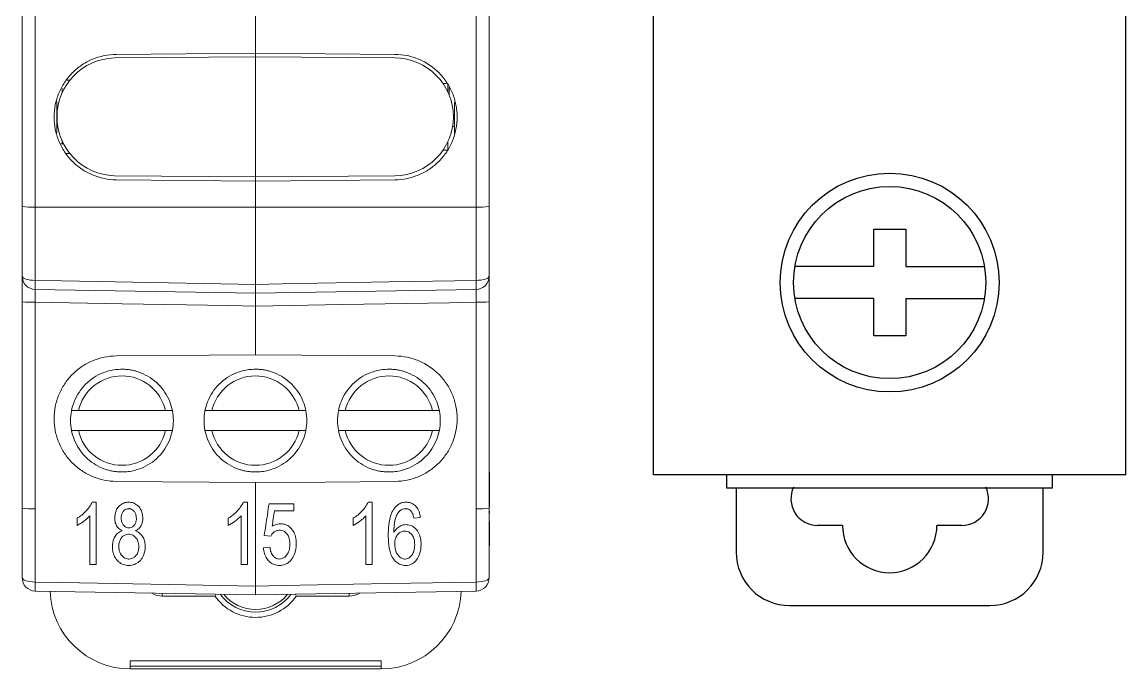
# Model space of a CAD drawing. Header units: millimetres. Extents: x -72 to 2978, y -1067 to 2817.
# Drawn here: x 60.59 to 101.95, y 2557.57 to 2581.81 of the extents above; entities that cross this region are included whole.
import ezdxf

# ---------------------------------------------------------------- set-up
doc = ezdxf.new("R2010")
doc.units = ezdxf.units.MM

msp = doc.modelspace()

# ---------------------------------------------------------------- linework, layer by layer
at = {"color": 7, "linetype": 'Continuous'}
for p, q in [((84.247, 2564.848), (84.247, 2645.848)), ((101.947, 2564.848), (101.947, 2645.848)), ((92.497, 2574.048), (93.697, 2574.048)), ((92.497, 2572.648), (92.497, 2574.048)), ((93.697, 2574.048), (93.697, 2572.648)), ((92.497, 2572.648), (89.547, 2572.648)), ((93.697, 2572.648), (96.647, 2572.648)), ((92.497, 2571.448), (89.547, 2571.448)), ((92.497, 2570.048), (92.497, 2571.448)), ((93.697, 2571.448), (96.647, 2571.448)), ((93.697, 2571.448), (93.697, 2570.048)), ((93.697, 2570.048), (92.497, 2570.048)), ((101.947, 2564.848), (84.247, 2564.848)), ((86.997, 2564.348), (86.997, 2564.848)), ((99.197, 2564.348), (99.197, 2564.848)), ((99.197, 2564.348), (86.997, 2564.348)), ((87.347, 2564.348), (87.347, 2561.948)), ((98.847, 2561.948), (98.847, 2564.348)), ((91.328, 2562.948), (90.397, 2562.948)), ((95.797, 2562.948), (94.866, 2562.948)), ((89.347, 2559.948), (96.847, 2559.948))]:
    msp.add_line(p, q, dxfattribs=at)
at = {"color": 7, "linetype": 'Continuous', "lineweight": 15}
for p, q in [((60.593, 2574.899), (60.593, 2582.628)), ((61.085, 2582.61), (61.085, 2574.875)), ((77.602, 2574.875), (77.602, 2582.61)), ((78.093, 2582.628), (78.093, 2574.899)), ((69.343, 2582.466), (69.343, 2580.643)), ((64.051, 2580.462), (69.343, 2580.508)), ((69.343, 2580.643), (64.123, 2580.598)), ((69.343, 2580.643), (74.564, 2580.598)), ((69.343, 2580.508), (69.343, 2576.004)), ((69.343, 2580.508), (74.563, 2580.463)), ((62.262, 2579.632), (62.381, 2579.63)), ((76.36, 2579.508), (76.491, 2579.508)), ((76.543, 2579.189), (76.543, 2579.437)), ((61.893, 2578.834), (61.893, 2577.66)), ((76.793, 2577.633), (76.793, 2578.81)), ((76.721, 2577.897), (76.793, 2577.898)), ((62.147, 2577.248), (62.049, 2577.248)), ((76.543, 2577.015), (76.543, 2577.323)), ((62.384, 2576.882), (62.252, 2576.88)), ((76.533, 2577.004), (76.36, 2577.004)), ((64.056, 2576.05), (69.343, 2576.004)), ((69.343, 2576.004), (74.563, 2576.049)), ((69.343, 2575.852), (64.123, 2575.898)), ((69.343, 2575.852), (74.564, 2575.898)), ((69.343, 2575.852), (69.343, 2574.868)), ((60.593, 2572.292), (60.593, 2574.899)), ((61.085, 2574.875), (69.343, 2574.868)), ((61.085, 2574.875), (61.085, 2572.129)), ((77.602, 2574.875), (69.343, 2574.868)), ((69.343, 2574.868), (69.343, 2571.979)), ((77.602, 2572.129), (77.602, 2574.875)), ((78.093, 2574.899), (78.093, 2572.292)), ((69.343, 2571.648), (61.085, 2571.792)), ((77.602, 2571.792), (69.343, 2571.648)), ((60.593, 2563.599), (60.593, 2571.328)), ((61.085, 2571.31), (61.085, 2563.575)), ((69.343, 2571.166), (69.343, 2569.343)), ((77.602, 2563.575), (77.602, 2571.31)), ((78.093, 2571.328), (78.093, 2563.599)), ((69.343, 2569.343), (64.123, 2569.298)), ((69.343, 2569.343), (74.564, 2569.298)), ((62.703, 2567.251), (65.968, 2567.251)), ((67.703, 2567.251), (70.968, 2567.251)), ((72.703, 2567.251), (75.968, 2567.251)), ((65.968, 2566.501), (62.703, 2566.501)), ((70.968, 2566.501), (67.703, 2566.501)), ((75.968, 2566.501), (72.703, 2566.501)), ((78.103, 2564.974), (78.093, 2564.974)), ((78.103, 2564.942), (78.093, 2564.942)), ((78.103, 2563.642), (78.103, 2564.942)), ((69.343, 2564.552), (64.123, 2564.598)), ((69.343, 2564.552), (69.343, 2563.568)), ((60.593, 2560.992), (60.593, 2563.599)), ((61.085, 2563.575), (61.085, 2560.829)), ((63.219, 2563.821), (63.375, 2563.821)), ((68.88, 2563.821), (69.036, 2563.821)), ((69.343, 2563.568), (69.343, 2560.679)), ((70.777, 2563.761), (70.777, 2563.491)), ((73.556, 2563.821), (73.712, 2563.821)), ((77.602, 2560.829), (77.602, 2563.575)), ((78.103, 2563.642), (78.093, 2563.642)), ((78.103, 2563.626), (78.093, 2563.626)), ((78.103, 2563.607), (78.093, 2563.607)), ((78.093, 2563.599), (78.093, 2560.992)), ((75.513, 2563.25), (75.273, 2563.22)), ((78.103, 2563.479), (78.093, 2563.479)), ((78.103, 2563.414), (78.093, 2563.414)), ((78.103, 2563.124), (78.093, 2563.124)), ((78.103, 2563.414), (78.103, 2563.479)), ((78.103, 2563.092), (78.093, 2563.092)), ((78.103, 2562.182), (78.103, 2563.092)), ((69.907, 2562.542), (69.667, 2562.576)), ((69.637, 2562.11), (69.877, 2562.14)), ((78.103, 2562.182), (78.093, 2562.182)), ((78.103, 2562.121), (78.093, 2562.121)), ((63.375, 2561.479), (63.135, 2561.479)), ((69.036, 2561.479), (68.796, 2561.479)), ((73.712, 2561.479), (73.471, 2561.479)), ((78.103, 2561.776), (78.093, 2561.776)), ((78.103, 2561.678), (78.093, 2561.678)), ((78.103, 2561.451), (78.093, 2561.451)), ((69.343, 2560.348), (61.085, 2560.492)), ((67.82, 2560.303), (65.843, 2560.303)), ((77.602, 2560.492), (69.343, 2560.348)), ((72.843, 2560.303), (70.866, 2560.303)), ((64.643, 2557.872), (74.043, 2557.872)), ((64.643, 2557.672), (64.643, 2557.872)), ((74.043, 2557.672), (74.043, 2557.872)), ((74.043, 2557.672), (64.643, 2557.672)), ((64.643, 2557.672), (64.643, 2557.573)), ((74.043, 2557.573), (64.643, 2557.573)), ((74.043, 2557.672), (74.043, 2557.573))]:
    msp.add_line(p, q, dxfattribs=at)
at = {"color": 102, "linetype": 'Continuous', "lineweight": 15}
for p, q in [((69.343, 2580.643), (69.343, 2580.508)), ((62.09, 2579.322), (62.09, 2579.147)), ((76.597, 2579.064), (76.597, 2579.363)), ((62.09, 2577.368), (62.09, 2577.248)), ((69.343, 2576.004), (69.343, 2575.852)), ((64.525, 2563.572), (64.655, 2563.572)), ((75.018, 2563.573), (74.907, 2563.572)), ((65.843, 2560.303), (65.843, 2560.409)), ((72.843, 2560.409), (72.843, 2560.303))]:
    msp.add_line(p, q, dxfattribs=at)
at = {"color": 7, "linetype": 'Continuous', "lineweight": 15, "flags": 128}
for points in [[(61.085, 2572.129), (60.988, 2572.132), (60.896, 2572.142), (60.811, 2572.157), (60.737, 2572.177), (60.676, 2572.202), (60.63, 2572.23), (60.603, 2572.26), (60.593, 2572.292)], [(78.093, 2572.292), (78.084, 2572.26), (78.056, 2572.23), (78.011, 2572.202), (77.95, 2572.177), (77.876, 2572.157), (77.791, 2572.142), (77.698, 2572.132), (77.602, 2572.129)], [(61.085, 2572.129), (62.084, 2572.11), (66.083, 2572.038), (69.343, 2571.979)], [(69.343, 2571.979), (70.343, 2571.997), (74.342, 2572.07), (77.602, 2572.129)], [(69.343, 2571.166), (68.344, 2571.183), (64.345, 2571.253), (61.085, 2571.31)], [(77.602, 2571.31), (76.602, 2571.292), (72.603, 2571.223), (69.343, 2571.166)], [(69.343, 2564.552), (71.953, 2564.575), (74.564, 2564.598)], [(61.085, 2560.829), (60.988, 2560.832), (60.896, 2560.842), (60.811, 2560.857), (60.737, 2560.877), (60.676, 2560.902), (60.63, 2560.93), (60.603, 2560.96), (60.593, 2560.992)], [(61.085, 2560.829), (62.084, 2560.81), (66.083, 2560.738), (69.343, 2560.679)], [(69.343, 2560.679), (70.343, 2560.697), (74.342, 2560.77), (77.602, 2560.829)], [(77.602, 2560.829), (77.698, 2560.832), (77.791, 2560.842), (77.876, 2560.857), (77.95, 2560.877), (78.011, 2560.902), (78.056, 2560.93), (78.084, 2560.96), (78.093, 2560.992)]]:
    msp.add_lwpolyline(points, dxfattribs=at)
at = {"color": 7, "linetype": 'Continuous'}
for radius in [4.1, 3.6]:
    msp.add_circle((93.097, 2572.048), radius, dxfattribs=at)
at = {"color": 7, "linetype": 'Continuous', "lineweight": 15}
for centre, radius, start, end in [((74.543, 2578.256), 2.207, 270.5, 89.5), ((60.963, 2577.436), 2.565, 261.7006, 272.7065), ((77.723, 2577.436), 2.565, 267.2935, 278.2994), ((61.093, 2572.292), 0.5, 180, 269), ((77.593, 2572.292), 0.5, 271, 0), ((66.898, 2571.96), 5.816, 178.3416, 181.6584), ((71.789, 2571.96), 5.816, 358.3416, 1.6584), ((60.963, 2574.733), 3.425, 263.7973, 272.0285), ((77.723, 2574.733), 3.425, 267.9715, 276.2027), ((60.963, 2566.136), 2.564, 261.6988, 272.708), ((77.723, 2566.136), 2.564, 267.292, 278.3012), ((61.093, 2560.992), 0.5, 180, 269), ((66.898, 2560.66), 5.816, 178.3416, 181.6584), ((77.593, 2560.992), 0.5, 271, 0), ((71.788, 2560.66), 5.816, 358.3416, 1.6584), ((64.643, 2560.573), 3, 181.7547, 270), ((69.343, 2561.353), 1.85, 214.5739, 325.4261), ((69.343, 2561.353), 1.65, 216.5266, 323.4734), ((69.343, 2561.353), 1.55, 219.4127, 320.5873), ((74.043, 2560.573), 3, 270, 358.2335)]:
    msp.add_arc(centre, radius, start, end, dxfattribs=at)
at = {"color": 7, "linetype": 'Continuous'}
for centre, radius, start, end in [((90.397, 2563.948), 1, 154.0053, 270), ((95.797, 2563.948), 1, 270, 25.9947), ((93.097, 2562.948), 1.769, 180, 0), ((89.347, 2561.948), 2, 180, 270), ((96.847, 2561.948), 2, 270, 0)]:
    msp.add_arc(centre, radius, start, end, dxfattribs=at)
at = {"color": 102, "linetype": 'Continuous', "lineweight": 15}
for centre, start, end in [((65.843, 2561.103), 240.7879, 270), ((72.843, 2561.103), 270, 298.966)]:
    msp.add_arc(centre, 0.8, start, end, dxfattribs=at)
at = {"color": 7, "linetype": 'Continuous', "lineweight": 15}
for centre, major_axis, ratio, start_param, end_param in [((64.109, 2578.256), (-1.412, 1.697), 0.999163, 5.615437, 8.706415), ((76.593, 2578.196), (0.142, 0.144), 0.975618, 5.503958, 6.182554)]:
    msp.add_ellipse(centre, major_axis=major_axis, ratio=ratio, start_param=start_param, end_param=end_param, dxfattribs=at)
for points, knots in [([(64.123, 2575.898), (63.818, 2575.901), (63.511, 2575.964), (63.09, 2576.142), (62.954, 2576.215), (62.7, 2576.387), (62.582, 2576.484), (62.367, 2576.701), (62.269, 2576.822), (62.1, 2577.076), (62.029, 2577.211), (61.912, 2577.494), (61.868, 2577.642), (61.808, 2577.941), (61.793, 2578.093), (61.793, 2578.401), (61.808, 2578.553), (61.867, 2578.852), (61.912, 2579), (62.028, 2579.283), (62.099, 2579.417), (62.268, 2579.672), (62.366, 2579.793), (62.58, 2580.009), (62.697, 2580.107), (62.951, 2580.279), (63.087, 2580.353), (63.508, 2580.531), (63.814, 2580.595), (64.123, 2580.598)], [0, 0, 0, 0, 0.125, 0.125, 0.1875, 0.1875, 0.25, 0.25, 0.3125, 0.3125, 0.375, 0.375, 0.4375, 0.4375, 0.5, 0.5, 0.5625, 0.5625, 0.625, 0.625, 0.6875, 0.6875, 0.75, 0.75, 0.8125, 0.8125, 0.875, 0.875, 1, 1, 1, 1]), ([(74.564, 2575.898), (74.718, 2575.899), (74.87, 2575.916), (75.168, 2575.977), (75.317, 2576.023), (75.599, 2576.143), (75.733, 2576.215), (75.986, 2576.386), (76.106, 2576.486), (76.32, 2576.703), (76.417, 2576.821), (76.587, 2577.077), (76.659, 2577.213), (76.832, 2577.636), (76.893, 2577.943), (76.893, 2578.4), (76.878, 2578.555), (76.819, 2578.855), (76.775, 2579), (76.658, 2579.283), (76.586, 2579.42), (76.417, 2579.674), (76.321, 2579.792), (75.996, 2580.12), (75.74, 2580.293), (75.315, 2580.473), (75.17, 2580.518), (74.871, 2580.58), (74.717, 2580.596), (74.564, 2580.598)], [0, 0, 0, 0, 0.0625, 0.0625, 0.125, 0.125, 0.1875, 0.1875, 0.25, 0.25, 0.3125, 0.3125, 0.375, 0.375, 0.5, 0.5, 0.5625, 0.5625, 0.625, 0.625, 0.6875, 0.6875, 0.75, 0.75, 0.875, 0.875, 0.9375, 0.9375, 1, 1, 1, 1]), ([(60.593, 2572.292), (60.593, 2572.292), (60.593, 2572.189), (60.593, 2571.923), (60.593, 2571.816), (60.593, 2571.582), (60.593, 2571.457), (60.593, 2571.328)], [0, 0, 0, 0, 0.5, 0.5, 0.75, 0.75, 1, 1, 1, 1]), ([(78.093, 2571.328), (78.093, 2571.586), (78.093, 2571.835), (78.093, 2572.1), (78.093, 2572.171), (78.093, 2572.267), (78.093, 2572.292), (78.093, 2572.292)], [0, 0, 0, 0, 0.5, 0.5, 0.75, 0.75, 1, 1, 1, 1]), ([(61.085, 2571.31), (61.082, 2571.439), (61.081, 2571.563), (61.081, 2571.74), (61.082, 2571.792), (61.085, 2571.792)], [0, 0, 0, 0, 0.5, 0.5, 1, 1, 1, 1]), ([(69.343, 2571.979), (69.343, 2571.882), (69.343, 2571.798), (69.343, 2571.68), (69.343, 2571.648), (69.343, 2571.648)], [0, 0, 0, 0, 0.5, 0.5, 1, 1, 1, 1]), ([(69.343, 2571.648), (69.343, 2571.648), (69.343, 2571.68), (69.343, 2571.797), (69.343, 2571.882), (69.343, 2571.979)], [0, 0, 0, 0, 0.5, 0.5, 1, 1, 1, 1]), ([(77.602, 2571.792), (77.604, 2571.792), (77.605, 2571.74), (77.605, 2571.563), (77.604, 2571.439), (77.602, 2571.31)], [0, 0, 0, 0, 0.5, 0.5, 1, 1, 1, 1]), ([(69.343, 2571.648), (69.343, 2571.648), (69.343, 2571.596), (69.343, 2571.419), (69.343, 2571.295), (69.343, 2571.166)], [0, 0, 0, 0, 0.5, 0.5, 1, 1, 1, 1]), ([(69.343, 2571.166), (69.343, 2571.295), (69.343, 2571.419), (69.343, 2571.596), (69.343, 2571.648), (69.343, 2571.648)], [0, 0, 0, 0, 0.5, 0.5, 1, 1, 1, 1]), ([(64.123, 2564.598), (63.818, 2564.601), (63.511, 2564.664), (63.09, 2564.842), (62.954, 2564.915), (62.7, 2565.087), (62.582, 2565.184), (62.367, 2565.401), (62.269, 2565.522), (62.1, 2565.776), (62.029, 2565.911), (61.912, 2566.194), (61.868, 2566.342), (61.808, 2566.641), (61.793, 2566.793), (61.793, 2567.101), (61.808, 2567.253), (61.867, 2567.552), (61.912, 2567.7), (62.028, 2567.983), (62.099, 2568.117), (62.268, 2568.372), (62.366, 2568.493), (62.58, 2568.709), (62.697, 2568.807), (62.951, 2568.979), (63.087, 2569.053), (63.508, 2569.231), (63.814, 2569.295), (64.123, 2569.298)], [0, 0, 0, 0, 0.125, 0.125, 0.1875, 0.1875, 0.25, 0.25, 0.3125, 0.3125, 0.375, 0.375, 0.4375, 0.4375, 0.5, 0.5, 0.5625, 0.5625, 0.625, 0.625, 0.6875, 0.6875, 0.75, 0.75, 0.8125, 0.8125, 0.875, 0.875, 1, 1, 1, 1]), ([(74.564, 2564.598), (74.718, 2564.599), (74.87, 2564.616), (75.168, 2564.677), (75.317, 2564.723), (75.599, 2564.843), (75.733, 2564.915), (75.986, 2565.086), (76.106, 2565.186), (76.32, 2565.403), (76.417, 2565.521), (76.587, 2565.777), (76.659, 2565.913), (76.832, 2566.336), (76.893, 2566.643), (76.893, 2567.1), (76.878, 2567.255), (76.819, 2567.555), (76.775, 2567.7), (76.658, 2567.983), (76.586, 2568.12), (76.417, 2568.374), (76.321, 2568.492), (75.996, 2568.82), (75.74, 2568.993), (75.315, 2569.173), (75.17, 2569.218), (74.871, 2569.28), (74.717, 2569.296), (74.564, 2569.298)], [0, 0, 0, 0, 0.0625, 0.0625, 0.125, 0.125, 0.1875, 0.1875, 0.25, 0.25, 0.3125, 0.3125, 0.375, 0.375, 0.5, 0.5, 0.5625, 0.5625, 0.625, 0.625, 0.6875, 0.6875, 0.75, 0.75, 0.875, 0.875, 0.9375, 0.9375, 1, 1, 1, 1]), ([(64.336, 2564.951), (64.287, 2564.952), (64.19, 2564.954), (64.046, 2564.971), (63.904, 2564.998), (63.764, 2565.036), (63.549, 2565.112), (63.271, 2565.255), (62.965, 2565.506), (62.715, 2565.811), (62.538, 2566.154), (62.433, 2566.513), (62.399, 2566.876), (62.433, 2567.239), (62.538, 2567.598), (62.715, 2567.941), (62.965, 2568.247), (63.271, 2568.497), (63.577, 2568.655), (63.855, 2568.746), (64.093, 2568.793), (64.255, 2568.798), (64.336, 2568.801)], [0, 0, 0, 0, 0.024176, 0.048139, 0.072026, 0.095974, 0.120121, 0.185059, 0.250086, 0.315023, 0.38005, 0.439993, 0.500024, 0.559968, 0.619999, 0.684937, 0.749963, 0.814901, 0.879927, 0.92, 0.95981, 1, 1, 1, 1]), ([(64.336, 2568.551), (63.956, 2568.551), (63.589, 2568.423), (62.996, 2567.95), (62.788, 2567.621), (62.703, 2567.251)], [0, 0, 0, 0, 0.5, 0.5, 1, 1, 1, 1]), ([(64.336, 2568.801), (64.384, 2568.8), (64.481, 2568.798), (64.625, 2568.781), (64.768, 2568.754), (64.908, 2568.716), (65.122, 2568.64), (65.4, 2568.497), (65.706, 2568.247), (65.956, 2567.941), (66.133, 2567.599), (66.238, 2567.239), (66.272, 2566.876), (66.238, 2566.513), (66.133, 2566.154), (65.956, 2565.812), (65.706, 2565.506), (65.4, 2565.255), (65.094, 2565.097), (64.816, 2565.007), (64.578, 2564.96), (64.417, 2564.954), (64.336, 2564.951)], [0, 0, 0, 0, 0.024176, 0.048139, 0.072026, 0.095974, 0.120121, 0.185059, 0.250086, 0.315023, 0.38005, 0.439993, 0.500024, 0.559968, 0.619999, 0.684937, 0.749963, 0.814901, 0.879927, 0.92, 0.95981, 1, 1, 1, 1]), ([(65.968, 2567.251), (65.883, 2567.621), (65.675, 2567.95), (65.082, 2568.423), (64.715, 2568.551), (64.336, 2568.551)], [0, 0, 0, 0, 0.5, 0.5, 1, 1, 1, 1]), ([(69.336, 2564.951), (69.287, 2564.952), (69.19, 2564.954), (69.046, 2564.971), (68.904, 2564.998), (68.764, 2565.036), (68.549, 2565.112), (68.271, 2565.255), (67.965, 2565.506), (67.715, 2565.811), (67.538, 2566.154), (67.433, 2566.513), (67.399, 2566.876), (67.433, 2567.239), (67.538, 2567.598), (67.715, 2567.941), (67.965, 2568.247), (68.271, 2568.497), (68.577, 2568.655), (68.855, 2568.746), (69.093, 2568.793), (69.255, 2568.798), (69.336, 2568.801)], [0, 0, 0, 0, 0.024176, 0.048139, 0.072026, 0.095974, 0.120121, 0.185059, 0.250086, 0.315023, 0.38005, 0.439993, 0.500024, 0.559968, 0.619999, 0.684937, 0.749963, 0.814901, 0.879927, 0.92, 0.95981, 1, 1, 1, 1]), ([(69.336, 2568.551), (68.956, 2568.551), (68.589, 2568.423), (67.996, 2567.95), (67.788, 2567.621), (67.703, 2567.251)], [0, 0, 0, 0, 0.5, 0.5, 1, 1, 1, 1]), ([(69.336, 2568.801), (69.384, 2568.8), (69.481, 2568.798), (69.625, 2568.781), (69.768, 2568.754), (69.908, 2568.716), (70.122, 2568.64), (70.4, 2568.497), (70.706, 2568.247), (70.956, 2567.941), (71.133, 2567.599), (71.238, 2567.239), (71.272, 2566.876), (71.238, 2566.513), (71.133, 2566.154), (70.956, 2565.812), (70.706, 2565.506), (70.4, 2565.255), (70.094, 2565.097), (69.816, 2565.007), (69.578, 2564.96), (69.417, 2564.954), (69.336, 2564.951)], [0, 0, 0, 0, 0.024176, 0.048139, 0.072026, 0.095974, 0.120121, 0.185059, 0.250086, 0.315023, 0.38005, 0.439993, 0.500024, 0.559968, 0.619999, 0.684937, 0.749963, 0.814901, 0.879927, 0.92, 0.95981, 1, 1, 1, 1]), ([(70.968, 2567.251), (70.883, 2567.621), (70.675, 2567.95), (70.082, 2568.423), (69.715, 2568.551), (69.336, 2568.551)], [0, 0, 0, 0, 0.5, 0.5, 1, 1, 1, 1]), ([(74.336, 2564.951), (74.287, 2564.952), (74.19, 2564.954), (74.046, 2564.971), (73.904, 2564.998), (73.764, 2565.036), (73.549, 2565.112), (73.271, 2565.255), (72.965, 2565.506), (72.715, 2565.811), (72.538, 2566.154), (72.433, 2566.513), (72.399, 2566.876), (72.433, 2567.239), (72.538, 2567.598), (72.715, 2567.941), (72.965, 2568.247), (73.271, 2568.497), (73.577, 2568.655), (73.855, 2568.746), (74.093, 2568.793), (74.255, 2568.798), (74.336, 2568.801)], [0, 0, 0, 0, 0.024176, 0.048139, 0.072026, 0.095974, 0.120121, 0.185059, 0.250086, 0.315023, 0.38005, 0.439993, 0.500024, 0.559968, 0.619999, 0.684937, 0.749963, 0.814901, 0.879927, 0.92, 0.95981, 1, 1, 1, 1]), ([(74.336, 2568.551), (73.956, 2568.551), (73.589, 2568.423), (72.996, 2567.95), (72.788, 2567.621), (72.703, 2567.251)], [0, 0, 0, 0, 0.5, 0.5, 1, 1, 1, 1]), ([(74.336, 2568.801), (74.384, 2568.8), (74.481, 2568.798), (74.625, 2568.781), (74.768, 2568.754), (74.908, 2568.716), (75.122, 2568.64), (75.4, 2568.497), (75.706, 2568.247), (75.956, 2567.941), (76.133, 2567.599), (76.238, 2567.239), (76.272, 2566.876), (76.238, 2566.513), (76.133, 2566.154), (75.956, 2565.812), (75.706, 2565.506), (75.4, 2565.255), (75.094, 2565.097), (74.816, 2565.007), (74.578, 2564.96), (74.417, 2564.954), (74.336, 2564.951)], [0, 0, 0, 0, 0.024176, 0.048139, 0.072026, 0.095974, 0.120121, 0.185059, 0.250086, 0.315023, 0.38005, 0.439993, 0.500024, 0.559968, 0.619999, 0.684937, 0.749963, 0.814901, 0.879927, 0.92, 0.95981, 1, 1, 1, 1]), ([(75.968, 2567.251), (75.883, 2567.621), (75.675, 2567.95), (75.082, 2568.423), (74.715, 2568.551), (74.336, 2568.551)], [0, 0, 0, 0, 0.5, 0.5, 1, 1, 1, 1]), ([(62.703, 2566.501), (62.788, 2566.132), (62.996, 2565.802), (63.589, 2565.33), (63.956, 2565.201), (64.336, 2565.201)], [0, 0, 0, 0, 0.5, 0.5, 1, 1, 1, 1]), ([(64.336, 2565.201), (64.715, 2565.201), (65.082, 2565.33), (65.675, 2565.802), (65.883, 2566.132), (65.968, 2566.501)], [0, 0, 0, 0, 0.5, 0.5, 1, 1, 1, 1]), ([(67.703, 2566.501), (67.788, 2566.132), (67.996, 2565.802), (68.589, 2565.33), (68.956, 2565.201), (69.336, 2565.201)], [0, 0, 0, 0, 0.5, 0.5, 1, 1, 1, 1]), ([(69.336, 2565.201), (69.715, 2565.201), (70.082, 2565.33), (70.675, 2565.802), (70.883, 2566.132), (70.968, 2566.501)], [0, 0, 0, 0, 0.5, 0.5, 1, 1, 1, 1]), ([(72.703, 2566.501), (72.788, 2566.132), (72.996, 2565.802), (73.589, 2565.33), (73.956, 2565.201), (74.336, 2565.201)], [0, 0, 0, 0, 0.5, 0.5, 1, 1, 1, 1]), ([(74.336, 2565.201), (74.715, 2565.201), (75.082, 2565.33), (75.675, 2565.802), (75.883, 2566.132), (75.968, 2566.501)], [0, 0, 0, 0, 0.5, 0.5, 1, 1, 1, 1]), ([(63.219, 2563.821), (63.164, 2563.694), (63.081, 2563.578), (62.985, 2563.478), (62.937, 2563.427), (62.884, 2563.38), (62.829, 2563.337), (62.774, 2563.294), (62.715, 2563.257), (62.655, 2563.22)], [0, 0, 0, 0, 0.500335, 0.500335, 0.500335, 0.750302, 0.750302, 0.750302, 1, 1, 1, 1]), ([(63.375, 2561.479), (63.375, 2561.572), (63.375, 2561.759), (63.375, 2562.045), (63.375, 2562.34), (63.375, 2562.727), (63.375, 2563.222), (63.375, 2563.616), (63.375, 2563.821)], [0, 0, 0, 0, 0.12047, 0.243906, 0.37041, 0.500076, 0.740119, 1, 1, 1, 1]), ([(64.589, 2563.821), (64.569, 2563.82), (64.549, 2563.82), (64.529, 2563.818), (64.473, 2563.812), (64.418, 2563.797), (64.368, 2563.772), (64.311, 2563.745), (64.259, 2563.704), (64.217, 2563.657), (64.174, 2563.61), (64.14, 2563.555), (64.116, 2563.497), (64.08, 2563.412), (64.067, 2563.316), (64.066, 2563.223)], [0, 0, 0, 0, 0.065755, 0.065755, 0.065755, 0.254168, 0.254168, 0.254168, 0.468613, 0.468613, 0.468613, 0.681703, 0.681703, 0.681703, 1, 1, 1, 1]), ([(64.306, 2563.23), (64.307, 2563.259), (64.308, 2563.287), (64.313, 2563.316), (64.32, 2563.353), (64.333, 2563.39), (64.35, 2563.423), (64.369, 2563.458), (64.394, 2563.489), (64.423, 2563.515), (64.445, 2563.536), (64.472, 2563.553), (64.5, 2563.564), (64.528, 2563.576), (64.559, 2563.579), (64.59, 2563.581)], [0, 0, 0, 0, 0.17141, 0.17141, 0.17141, 0.399207, 0.399207, 0.399207, 0.634505, 0.634505, 0.634505, 0.81784, 0.81784, 0.81784, 1, 1, 1, 1]), ([(65.116, 2563.214), (65.115, 2563.277), (65.11, 2563.34), (65.095, 2563.401), (65.08, 2563.462), (65.056, 2563.522), (65.022, 2563.576), (64.994, 2563.62), (64.96, 2563.661), (64.921, 2563.696), (64.876, 2563.736), (64.823, 2563.77), (64.766, 2563.791), (64.71, 2563.811), (64.649, 2563.819), (64.589, 2563.821)], [0, 0, 0, 0, 0.210197, 0.210197, 0.210197, 0.421737, 0.421737, 0.421737, 0.596064, 0.596064, 0.596064, 0.799645, 0.799645, 0.799645, 1, 1, 1, 1]), ([(64.59, 2563.581), (64.605, 2563.58), (64.62, 2563.579), (64.635, 2563.576), (64.661, 2563.572), (64.686, 2563.562), (64.708, 2563.549), (64.736, 2563.534), (64.761, 2563.512), (64.782, 2563.488), (64.807, 2563.46), (64.829, 2563.427), (64.844, 2563.392), (64.867, 2563.336), (64.874, 2563.274), (64.876, 2563.214)], [0, 0, 0, 0, 0.087293, 0.087293, 0.087293, 0.237061, 0.237061, 0.237061, 0.423087, 0.423087, 0.423087, 0.645352, 0.645352, 0.645352, 1, 1, 1, 1]), ([(68.88, 2563.821), (68.825, 2563.694), (68.742, 2563.578), (68.646, 2563.477), (68.597, 2563.427), (68.545, 2563.38), (68.49, 2563.337), (68.435, 2563.294), (68.376, 2563.257), (68.316, 2563.22)], [0, 0, 0, 0, 0.500723, 0.500723, 0.500723, 0.750495, 0.750495, 0.750495, 1, 1, 1, 1]), ([(69.036, 2561.479), (69.036, 2561.573), (69.036, 2561.761), (69.036, 2562.048), (69.036, 2562.342), (69.036, 2562.731), (69.036, 2563.224), (69.036, 2563.618), (69.036, 2563.821)], [0, 0, 0, 0, 0.121699, 0.245558, 0.371651, 0.500046, 0.743449, 1, 1, 1, 1]), ([(69.847, 2563.761), (69.826, 2563.624), (69.785, 2563.355), (69.725, 2562.96), (69.686, 2562.703), (69.667, 2562.576)], [0, 0, 0, 0, 0.345187, 0.678452, 1, 1, 1, 1]), ([(70.777, 2563.761), (70.618, 2563.761), (70.308, 2563.761), (69.998, 2563.761), (69.847, 2563.761)], [0, 0, 0, 0, 0.512391, 1, 1, 1, 1]), ([(73.556, 2563.821), (73.5, 2563.694), (73.417, 2563.578), (73.322, 2563.478), (73.273, 2563.428), (73.221, 2563.381), (73.166, 2563.338), (73.11, 2563.294), (73.051, 2563.257), (72.991, 2563.22)], [0, 0, 0, 0, 0.499499, 0.499499, 0.499499, 0.749886, 0.749886, 0.749886, 1, 1, 1, 1]), ([(73.712, 2561.479), (73.712, 2561.572), (73.712, 2561.76), (73.712, 2562.047), (73.712, 2562.341), (73.712, 2562.729), (73.712, 2563.223), (73.712, 2563.617), (73.712, 2563.821)], [0, 0, 0, 0, 0.121062, 0.244704, 0.37101, 0.50006, 0.741832, 1, 1, 1, 1]), ([(74.981, 2563.821), (74.948, 2563.82), (74.915, 2563.818), (74.882, 2563.812), (74.827, 2563.803), (74.773, 2563.783), (74.724, 2563.756), (74.655, 2563.717), (74.595, 2563.66), (74.545, 2563.598), (74.496, 2563.537), (74.456, 2563.467), (74.427, 2563.393), (74.373, 2563.258), (74.347, 2563.111), (74.331, 2562.967), (74.317, 2562.837), (74.313, 2562.706), (74.312, 2562.576)], [0, 0, 0, 0, 0.061961, 0.061961, 0.061961, 0.167905, 0.167905, 0.167905, 0.319669, 0.319669, 0.319669, 0.470138, 0.470138, 0.470138, 0.749646, 0.749646, 0.749646, 1, 1, 1, 1]), ([(74.627, 2563.328), (74.638, 2563.35), (74.649, 2563.371), (74.662, 2563.392), (74.687, 2563.434), (74.718, 2563.474), (74.756, 2563.506), (74.783, 2563.53), (74.814, 2563.549), (74.847, 2563.562), (74.88, 2563.574), (74.916, 2563.579), (74.952, 2563.581)], [0, 0, 0, 0, 0.167214, 0.167214, 0.167214, 0.508977, 0.508977, 0.508977, 0.755073, 0.755073, 0.755073, 1, 1, 1, 1]), ([(74.952, 2563.581), (74.983, 2563.58), (75.015, 2563.575), (75.044, 2563.565), (75.075, 2563.555), (75.104, 2563.537), (75.129, 2563.517), (75.146, 2563.503), (75.161, 2563.487), (75.175, 2563.471)], [0, 0, 0, 0, 0.366478, 0.366478, 0.366478, 0.749796, 0.749796, 0.749796, 1, 1, 1, 1]), ([(75.513, 2563.25), (75.508, 2563.287), (75.503, 2563.323), (75.495, 2563.359), (75.479, 2563.433), (75.454, 2563.507), (75.415, 2563.572), (75.389, 2563.618), (75.355, 2563.66), (75.316, 2563.696), (75.271, 2563.736), (75.217, 2563.77), (75.16, 2563.791), (75.103, 2563.811), (75.042, 2563.819), (74.981, 2563.821)], [0, 0, 0, 0, 0.126815, 0.126815, 0.126815, 0.392507, 0.392507, 0.392507, 0.576716, 0.576716, 0.576716, 0.789851, 0.789851, 0.789851, 1, 1, 1, 1]), ([(62.655, 2562.95), (62.7, 2562.972), (62.745, 2562.996), (62.788, 2563.023), (62.831, 2563.049), (62.872, 2563.078), (62.912, 2563.107), (62.953, 2563.137), (62.992, 2563.169), (63.03, 2563.203), (63.067, 2563.236), (63.102, 2563.273), (63.135, 2563.311)], [0, 0, 0, 0, 0.251365, 0.251365, 0.251365, 0.500161, 0.500161, 0.500161, 0.749907, 0.749907, 0.749907, 1, 1, 1, 1]), ([(62.655, 2563.22), (62.655, 2563.175), (62.655, 2563.085), (62.655, 2562.995), (62.655, 2562.95)], [0, 0, 0, 0, 0.506558, 1, 1, 1, 1]), ([(63.135, 2563.311), (63.135, 2563.201), (63.135, 2562.986), (63.135, 2562.668), (63.135, 2562.358), (63.135, 2562.057), (63.135, 2561.765), (63.135, 2561.574), (63.135, 2561.479)], [0, 0, 0, 0, 0.176706, 0.34924, 0.517713, 0.682244, 0.84296, 1, 1, 1, 1]), ([(64.066, 2563.223), (64.066, 2563.194), (64.067, 2563.166), (64.07, 2563.137), (64.076, 2563.078), (64.092, 2563.018), (64.117, 2562.965), (64.138, 2562.921), (64.167, 2562.88), (64.201, 2562.846), (64.243, 2562.805), (64.294, 2562.774), (64.347, 2562.748)], [0, 0, 0, 0, 0.14643, 0.14643, 0.14643, 0.452509, 0.452509, 0.452509, 0.699952, 0.699952, 0.699952, 1, 1, 1, 1]), ([(64.592, 2562.86), (64.58, 2562.861), (64.568, 2562.862), (64.556, 2562.863), (64.529, 2562.866), (64.502, 2562.874), (64.478, 2562.887), (64.446, 2562.903), (64.418, 2562.927), (64.394, 2562.954), (64.37, 2562.981), (64.352, 2563.013), (64.338, 2563.046), (64.314, 2563.103), (64.308, 2563.168), (64.306, 2563.23)], [0, 0, 0, 0, 0.069061, 0.069061, 0.069061, 0.223285, 0.223285, 0.223285, 0.430526, 0.430526, 0.430526, 0.636363, 0.636363, 0.636363, 1, 1, 1, 1]), ([(64.876, 2563.214), (64.875, 2563.182), (64.874, 2563.149), (64.867, 2563.117), (64.86, 2563.081), (64.848, 2563.046), (64.83, 2563.013), (64.813, 2562.981), (64.79, 2562.951), (64.763, 2562.927), (64.74, 2562.906), (64.713, 2562.889), (64.684, 2562.877), (64.655, 2562.865), (64.623, 2562.862), (64.592, 2562.86)], [0, 0, 0, 0, 0.192679, 0.192679, 0.192679, 0.412146, 0.412146, 0.412146, 0.630474, 0.630474, 0.630474, 0.815594, 0.815594, 0.815594, 1, 1, 1, 1]), ([(64.838, 2562.748), (64.849, 2562.753), (64.859, 2562.758), (64.869, 2562.764), (64.913, 2562.787), (64.954, 2562.817), (64.989, 2562.853), (65.023, 2562.889), (65.051, 2562.931), (65.071, 2562.977), (65.104, 2563.05), (65.114, 2563.133), (65.116, 2563.214)], [0, 0, 0, 0, 0.059796, 0.059796, 0.059796, 0.317434, 0.317434, 0.317434, 0.575857, 0.575857, 0.575857, 1, 1, 1, 1]), ([(68.316, 2562.95), (68.362, 2562.972), (68.406, 2562.996), (68.449, 2563.023), (68.492, 2563.049), (68.533, 2563.078), (68.574, 2563.108), (68.614, 2563.138), (68.653, 2563.169), (68.691, 2563.203), (68.728, 2563.236), (68.763, 2563.273), (68.796, 2563.311)], [0, 0, 0, 0, 0.251528, 0.251528, 0.251528, 0.500487, 0.500487, 0.500487, 0.750071, 0.750071, 0.750071, 1, 1, 1, 1]), ([(68.316, 2563.22), (68.316, 2563.175), (68.316, 2563.085), (68.316, 2562.995), (68.316, 2562.95)], [0, 0, 0, 0, 0.503066, 1, 1, 1, 1]), ([(68.796, 2563.311), (68.796, 2563.205), (68.796, 2562.997), (68.796, 2562.69), (68.796, 2562.333), (68.796, 2561.929), (68.796, 2561.628), (68.796, 2561.479)], [0, 0, 0, 0, 0.170808, 0.337447, 0.499991, 0.753266, 1, 1, 1, 1]), ([(69.961, 2562.92), (69.975, 2563.014), (70.004, 2563.204), (70.033, 2563.394), (70.048, 2563.491)], [0, 0, 0, 0, 0.493551, 1, 1, 1, 1]), ([(70.048, 2563.491), (70.166, 2563.491), (70.41, 2563.491), (70.653, 2563.491), (70.777, 2563.491)], [0, 0, 0, 0, 0.4875, 1, 1, 1, 1]), ([(72.991, 2562.95), (73.082, 2562.993), (73.168, 2563.047), (73.248, 2563.107), (73.289, 2563.137), (73.328, 2563.169), (73.366, 2563.202), (73.403, 2563.236), (73.438, 2563.272), (73.471, 2563.311)], [0, 0, 0, 0, 0.499569, 0.499569, 0.499569, 0.74961, 0.74961, 0.74961, 1, 1, 1, 1]), ([(72.991, 2563.22), (72.991, 2563.175), (72.991, 2563.085), (72.991, 2562.995), (72.991, 2562.95)], [0, 0, 0, 0, 0.503841, 1, 1, 1, 1]), ([(73.471, 2563.311), (73.471, 2563.205), (73.471, 2562.997), (73.471, 2562.689), (73.471, 2562.333), (73.471, 2561.929), (73.471, 2561.628), (73.471, 2561.479)], [0, 0, 0, 0, 0.170998, 0.337633, 0.499989, 0.753379, 1, 1, 1, 1]), ([(74.52, 2562.683), (74.52, 2562.738), (74.521, 2562.793), (74.524, 2562.848), (74.528, 2562.903), (74.532, 2562.957), (74.54, 2563.012), (74.548, 2563.066), (74.557, 2563.12), (74.571, 2563.173), (74.585, 2563.226), (74.604, 2563.278), (74.627, 2563.328)], [0, 0, 0, 0, 0.251225, 0.251225, 0.251225, 0.501106, 0.501106, 0.501106, 0.750212, 0.750212, 0.750212, 1, 1, 1, 1]), ([(75.175, 2563.471), (75.202, 2563.435), (75.224, 2563.395), (75.239, 2563.352), (75.246, 2563.331), (75.253, 2563.309), (75.258, 2563.287), (75.263, 2563.265), (75.268, 2563.243), (75.273, 2563.22)], [0, 0, 0, 0, 0.500381, 0.500381, 0.500381, 0.750413, 0.750413, 0.750413, 1, 1, 1, 1]), ([(64.347, 2562.748), (64.315, 2562.737), (64.283, 2562.725), (64.254, 2562.709), (64.201, 2562.682), (64.154, 2562.643), (64.116, 2562.598), (64.078, 2562.554), (64.047, 2562.502), (64.025, 2562.448), (63.989, 2562.357), (63.977, 2562.256), (63.976, 2562.159)], [0, 0, 0, 0, 0.131508, 0.131508, 0.131508, 0.367648, 0.367648, 0.367648, 0.601923, 0.601923, 0.601923, 1, 1, 1, 1]), ([(65.206, 2562.151), (65.206, 2562.21), (65.201, 2562.269), (65.189, 2562.328), (65.177, 2562.385), (65.159, 2562.442), (65.131, 2562.494), (65.1, 2562.552), (65.058, 2562.605), (65.008, 2562.648), (64.958, 2562.691), (64.899, 2562.723), (64.838, 2562.748)], [0, 0, 0, 0, 0.239042, 0.239042, 0.239042, 0.475421, 0.475421, 0.475421, 0.739036, 0.739036, 0.739036, 1, 1, 1, 1]), ([(69.907, 2562.542), (69.916, 2562.56), (69.925, 2562.577), (69.935, 2562.594), (69.957, 2562.628), (69.985, 2562.661), (70.017, 2562.687), (70.047, 2562.713), (70.082, 2562.734), (70.119, 2562.748), (70.156, 2562.763), (70.197, 2562.768), (70.237, 2562.77)], [0, 0, 0, 0, 0.138969, 0.138969, 0.138969, 0.434096, 0.434096, 0.434096, 0.716688, 0.716688, 0.716688, 1, 1, 1, 1]), ([(70.304, 2563.01), (70.244, 2563.008), (70.184, 2563.003), (70.127, 2562.988), (70.098, 2562.98), (70.07, 2562.97), (70.042, 2562.959), (70.014, 2562.947), (69.988, 2562.933), (69.961, 2562.92)], [0, 0, 0, 0, 0.498937, 0.498937, 0.498937, 0.749923, 0.749923, 0.749923, 1, 1, 1, 1]), ([(70.237, 2562.77), (70.26, 2562.769), (70.283, 2562.768), (70.306, 2562.764), (70.341, 2562.758), (70.376, 2562.746), (70.407, 2562.728), (70.447, 2562.705), (70.483, 2562.674), (70.513, 2562.639), (70.542, 2562.603), (70.566, 2562.563), (70.582, 2562.52), (70.616, 2562.436), (70.626, 2562.343), (70.627, 2562.253)], [0, 0, 0, 0, 0.094094, 0.094094, 0.094094, 0.240032, 0.240032, 0.240032, 0.431022, 0.431022, 0.431022, 0.620735, 0.620735, 0.620735, 1, 1, 1, 1]), ([(70.867, 2562.266), (70.865, 2562.354), (70.86, 2562.443), (70.838, 2562.529), (70.82, 2562.599), (70.793, 2562.668), (70.755, 2562.73), (70.718, 2562.793), (70.669, 2562.85), (70.612, 2562.897), (70.569, 2562.932), (70.52, 2562.962), (70.468, 2562.981), (70.416, 2563.001), (70.359, 2563.008), (70.304, 2563.01)], [0, 0, 0, 0, 0.257397, 0.257397, 0.257397, 0.467928, 0.467928, 0.467928, 0.680252, 0.680252, 0.680252, 0.840495, 0.840495, 0.840495, 1, 1, 1, 1]), ([(74.98, 2562.98), (74.916, 2562.978), (74.851, 2562.967), (74.792, 2562.941), (74.74, 2562.919), (74.69, 2562.888), (74.648, 2562.849), (74.596, 2562.802), (74.555, 2562.744), (74.52, 2562.683)], [0, 0, 0, 0, 0.335259, 0.335259, 0.335259, 0.634012, 0.634012, 0.634012, 1, 1, 1, 1]), ([(74.552, 2562.242), (74.553, 2562.301), (74.557, 2562.36), (74.572, 2562.416), (74.584, 2562.464), (74.602, 2562.511), (74.628, 2562.553), (74.654, 2562.596), (74.688, 2562.635), (74.727, 2562.667), (74.756, 2562.69), (74.788, 2562.709), (74.823, 2562.721), (74.857, 2562.734), (74.894, 2562.739), (74.931, 2562.74)], [0, 0, 0, 0, 0.253839, 0.253839, 0.253839, 0.466786, 0.466786, 0.466786, 0.685205, 0.685205, 0.685205, 0.842614, 0.842614, 0.842614, 1, 1, 1, 1]), ([(74.931, 2562.74), (74.95, 2562.74), (74.969, 2562.739), (74.988, 2562.736), (75.021, 2562.73), (75.053, 2562.719), (75.082, 2562.703), (75.122, 2562.681), (75.157, 2562.651), (75.186, 2562.616), (75.214, 2562.582), (75.238, 2562.543), (75.255, 2562.502), (75.291, 2562.415), (75.301, 2562.319), (75.303, 2562.225)], [0, 0, 0, 0, 0.078816, 0.078816, 0.078816, 0.218418, 0.218418, 0.218418, 0.408338, 0.408338, 0.408338, 0.596729, 0.596729, 0.596729, 1, 1, 1, 1]), ([(75.543, 2562.234), (75.541, 2562.318), (75.535, 2562.404), (75.515, 2562.487), (75.498, 2562.559), (75.47, 2562.631), (75.432, 2562.695), (75.394, 2562.76), (75.343, 2562.818), (75.286, 2562.867), (75.243, 2562.902), (75.195, 2562.932), (75.143, 2562.951), (75.091, 2562.97), (75.035, 2562.978), (74.98, 2562.98)], [0, 0, 0, 0, 0.246947, 0.246947, 0.246947, 0.463864, 0.463864, 0.463864, 0.681836, 0.681836, 0.681836, 0.841235, 0.841235, 0.841235, 1, 1, 1, 1]), ([(64.216, 2562.159), (64.217, 2562.206), (64.219, 2562.252), (64.23, 2562.298), (64.24, 2562.344), (64.257, 2562.39), (64.281, 2562.432), (64.306, 2562.473), (64.337, 2562.511), (64.374, 2562.543), (64.403, 2562.567), (64.437, 2562.588), (64.473, 2562.6), (64.509, 2562.613), (64.548, 2562.619), (64.586, 2562.62)], [0, 0, 0, 0, 0.212657, 0.212657, 0.212657, 0.432528, 0.432528, 0.432528, 0.652542, 0.652542, 0.652542, 0.827175, 0.827175, 0.827175, 1, 1, 1, 1]), ([(64.586, 2562.62), (64.608, 2562.62), (64.63, 2562.619), (64.651, 2562.614), (64.685, 2562.608), (64.718, 2562.596), (64.748, 2562.579), (64.79, 2562.555), (64.827, 2562.523), (64.858, 2562.487), (64.888, 2562.45), (64.913, 2562.408), (64.93, 2562.364), (64.956, 2562.296), (64.965, 2562.222), (64.966, 2562.15)], [0, 0, 0, 0, 0.094605, 0.094605, 0.094605, 0.247608, 0.247608, 0.247608, 0.459716, 0.459716, 0.459716, 0.671766, 0.671766, 0.671766, 1, 1, 1, 1]), ([(74.312, 2562.576), (74.314, 2562.399), (74.323, 2562.221), (74.359, 2562.05), (74.381, 2561.948), (74.413, 2561.847), (74.464, 2561.758), (74.504, 2561.689), (74.556, 2561.625), (74.617, 2561.573), (74.664, 2561.534), (74.719, 2561.501), (74.777, 2561.48), (74.835, 2561.46), (74.898, 2561.451), (74.96, 2561.449)], [0, 0, 0, 0, 0.364484, 0.364484, 0.364484, 0.580768, 0.580768, 0.580768, 0.74672, 0.74672, 0.74672, 0.873903, 0.873903, 0.873903, 1, 1, 1, 1]), ([(63.976, 2562.159), (63.977, 2562.078), (63.984, 2561.997), (64.005, 2561.92), (64.023, 2561.853), (64.051, 2561.787), (64.088, 2561.729), (64.121, 2561.677), (64.162, 2561.629), (64.209, 2561.589), (64.261, 2561.544), (64.322, 2561.507), (64.388, 2561.483), (64.453, 2561.46), (64.523, 2561.452), (64.592, 2561.449)], [0, 0, 0, 0, 0.230696, 0.230696, 0.230696, 0.430868, 0.430868, 0.430868, 0.606696, 0.606696, 0.606696, 0.804666, 0.804666, 0.804666, 1, 1, 1, 1]), ([(64.592, 2561.689), (64.575, 2561.69), (64.557, 2561.691), (64.539, 2561.693), (64.505, 2561.699), (64.471, 2561.71), (64.441, 2561.726), (64.397, 2561.748), (64.358, 2561.782), (64.326, 2561.819), (64.294, 2561.856), (64.269, 2561.899), (64.252, 2561.944), (64.226, 2562.012), (64.217, 2562.087), (64.216, 2562.159)], [0, 0, 0, 0, 0.076916, 0.076916, 0.076916, 0.229453, 0.229453, 0.229453, 0.449737, 0.449737, 0.449737, 0.669177, 0.669177, 0.669177, 1, 1, 1, 1]), ([(64.592, 2561.449), (64.612, 2561.45), (64.631, 2561.451), (64.65, 2561.452), (64.718, 2561.457), (64.785, 2561.475), (64.846, 2561.504), (64.914, 2561.537), (64.975, 2561.585), (65.025, 2561.64), (65.075, 2561.694), (65.117, 2561.758), (65.146, 2561.826), (65.189, 2561.927), (65.204, 2562.04), (65.206, 2562.151)], [0, 0, 0, 0, 0.054153, 0.054153, 0.054153, 0.245981, 0.245981, 0.245981, 0.462453, 0.462453, 0.462453, 0.677731, 0.677731, 0.677731, 1, 1, 1, 1]), ([(64.966, 2562.15), (64.965, 2562.104), (64.962, 2562.057), (64.952, 2562.012), (64.942, 2561.965), (64.927, 2561.919), (64.903, 2561.878), (64.878, 2561.837), (64.847, 2561.799), (64.81, 2561.768), (64.78, 2561.743), (64.745, 2561.722), (64.708, 2561.709), (64.671, 2561.696), (64.632, 2561.69), (64.592, 2561.689)], [0, 0, 0, 0, 0.211361, 0.211361, 0.211361, 0.428763, 0.428763, 0.428763, 0.647814, 0.647814, 0.647814, 0.824442, 0.824442, 0.824442, 1, 1, 1, 1]), ([(69.637, 2562.11), (69.643, 2562.037), (69.654, 2561.963), (69.675, 2561.893), (69.694, 2561.828), (69.723, 2561.764), (69.76, 2561.707), (69.792, 2561.658), (69.832, 2561.614), (69.877, 2561.576), (69.926, 2561.535), (69.983, 2561.501), (70.043, 2561.48), (70.103, 2561.459), (70.169, 2561.451), (70.233, 2561.449)], [0, 0, 0, 0, 0.224469, 0.224469, 0.224469, 0.434073, 0.434073, 0.434073, 0.612555, 0.612555, 0.612555, 0.807173, 0.807173, 0.807173, 1, 1, 1, 1]), ([(70.23, 2561.689), (70.205, 2561.69), (70.18, 2561.693), (70.156, 2561.699), (70.126, 2561.707), (70.097, 2561.721), (70.072, 2561.739), (70.04, 2561.76), (70.013, 2561.787), (69.99, 2561.816), (69.95, 2561.866), (69.924, 2561.927), (69.906, 2561.988), (69.892, 2562.038), (69.884, 2562.089), (69.877, 2562.14)], [0, 0, 0, 0, 0.11643, 0.11643, 0.11643, 0.263301, 0.263301, 0.263301, 0.442447, 0.442447, 0.442447, 0.752374, 0.752374, 0.752374, 1, 1, 1, 1]), ([(70.627, 2562.253), (70.626, 2562.187), (70.621, 2562.12), (70.607, 2562.055), (70.594, 2561.993), (70.57, 2561.933), (70.537, 2561.879), (70.51, 2561.835), (70.475, 2561.794), (70.434, 2561.762), (70.405, 2561.739), (70.373, 2561.72), (70.338, 2561.708), (70.304, 2561.695), (70.267, 2561.691), (70.23, 2561.689)], [0, 0, 0, 0, 0.262462, 0.262462, 0.262462, 0.512519, 0.512519, 0.512519, 0.716795, 0.716795, 0.716795, 0.858692, 0.858692, 0.858692, 1, 1, 1, 1]), ([(70.233, 2561.449), (70.272, 2561.45), (70.312, 2561.453), (70.35, 2561.46), (70.411, 2561.472), (70.471, 2561.494), (70.524, 2561.526), (70.576, 2561.558), (70.623, 2561.6), (70.662, 2561.647), (70.714, 2561.708), (70.756, 2561.779), (70.788, 2561.852), (70.844, 2561.981), (70.864, 2562.126), (70.867, 2562.266)], [0, 0, 0, 0, 0.09971, 0.09971, 0.09971, 0.259375, 0.259375, 0.259375, 0.41763, 0.41763, 0.41763, 0.627535, 0.627535, 0.627535, 1, 1, 1, 1]), ([(74.947, 2561.689), (74.937, 2561.69), (74.928, 2561.69), (74.918, 2561.691), (74.883, 2561.694), (74.847, 2561.703), (74.816, 2561.719), (74.768, 2561.742), (74.725, 2561.778), (74.69, 2561.818), (74.655, 2561.857), (74.626, 2561.903), (74.606, 2561.951), (74.567, 2562.042), (74.554, 2562.144), (74.552, 2562.242)], [0, 0, 0, 0, 0.037243, 0.037243, 0.037243, 0.176331, 0.176331, 0.176331, 0.389173, 0.389173, 0.389173, 0.600094, 0.600094, 0.600094, 1, 1, 1, 1]), ([(75.303, 2562.225), (75.301, 2562.149), (75.295, 2562.072), (75.275, 2561.999), (75.261, 2561.953), (75.242, 2561.907), (75.216, 2561.865), (75.191, 2561.824), (75.159, 2561.786), (75.121, 2561.755), (75.096, 2561.735), (75.069, 2561.719), (75.04, 2561.707), (75.011, 2561.695), (74.978, 2561.691), (74.947, 2561.689)], [0, 0, 0, 0, 0.323558, 0.323558, 0.323558, 0.531111, 0.531111, 0.531111, 0.737061, 0.737061, 0.737061, 0.868278, 0.868278, 0.868278, 1, 1, 1, 1]), ([(74.96, 2561.449), (75.001, 2561.451), (75.043, 2561.454), (75.083, 2561.464), (75.141, 2561.479), (75.197, 2561.505), (75.246, 2561.538), (75.295, 2561.572), (75.338, 2561.615), (75.373, 2561.663), (75.419, 2561.725), (75.455, 2561.796), (75.481, 2561.87), (75.523, 2561.985), (75.54, 2562.11), (75.543, 2562.234)], [0, 0, 0, 0, 0.112034, 0.112034, 0.112034, 0.276076, 0.276076, 0.276076, 0.439256, 0.439256, 0.439256, 0.655588, 0.655588, 0.655588, 1, 1, 1, 1]), ([(69.343, 2560.679), (69.343, 2560.582), (69.343, 2560.498), (69.343, 2560.38), (69.343, 2560.348), (69.343, 2560.348)], [0, 0, 0, 0, 0.5, 0.5, 1, 1, 1, 1]), ([(69.343, 2560.348), (69.343, 2560.348), (69.343, 2560.38), (69.343, 2560.497), (69.343, 2560.582), (69.343, 2560.679)], [0, 0, 0, 0, 0.5, 0.5, 1, 1, 1, 1]), ([(67.82, 2560.303), (67.821, 2560.304), (67.832, 2560.325), (67.845, 2560.35), (67.856, 2560.371), (67.858, 2560.374)], [0, 0, 0, 0, 0.038209, 0.854369, 1, 1, 1, 1]), ([(70.866, 2560.303), (70.866, 2560.304), (70.855, 2560.325), (70.842, 2560.35), (70.83, 2560.371), (70.829, 2560.374)], [0, 0, 0, 0, 0.038209, 0.854369, 1, 1, 1, 1])]:
    msp.add_open_spline(points, degree=3, knots=knots, dxfattribs=at)
for points in [[(62.447, 2567.251), (62.504, 2567.251), (62.602, 2567.251), (62.703, 2567.251)], [(65.968, 2567.251), (66.069, 2567.251), (66.167, 2567.251), (66.224, 2567.251)], [(67.447, 2567.251), (67.504, 2567.251), (67.602, 2567.251), (67.703, 2567.251)], [(70.968, 2567.251), (71.069, 2567.251), (71.167, 2567.251), (71.224, 2567.251)], [(72.447, 2567.251), (72.504, 2567.251), (72.602, 2567.251), (72.703, 2567.251)], [(75.968, 2567.251), (76.069, 2567.251), (76.167, 2567.251), (76.224, 2567.251)], [(62.703, 2566.501), (62.602, 2566.501), (62.504, 2566.501), (62.447, 2566.501)], [(66.224, 2566.501), (66.167, 2566.501), (66.069, 2566.501), (65.968, 2566.501)], [(67.703, 2566.501), (67.602, 2566.501), (67.504, 2566.501), (67.447, 2566.501)], [(71.224, 2566.501), (71.167, 2566.501), (71.069, 2566.501), (70.968, 2566.501)], [(72.703, 2566.501), (72.602, 2566.501), (72.504, 2566.501), (72.447, 2566.501)], [(76.224, 2566.501), (76.167, 2566.501), (76.069, 2566.501), (75.968, 2566.501)]]:
    msp.add_open_spline(points, degree=3, dxfattribs=at)

doc.saveas('drawing.dxf')
